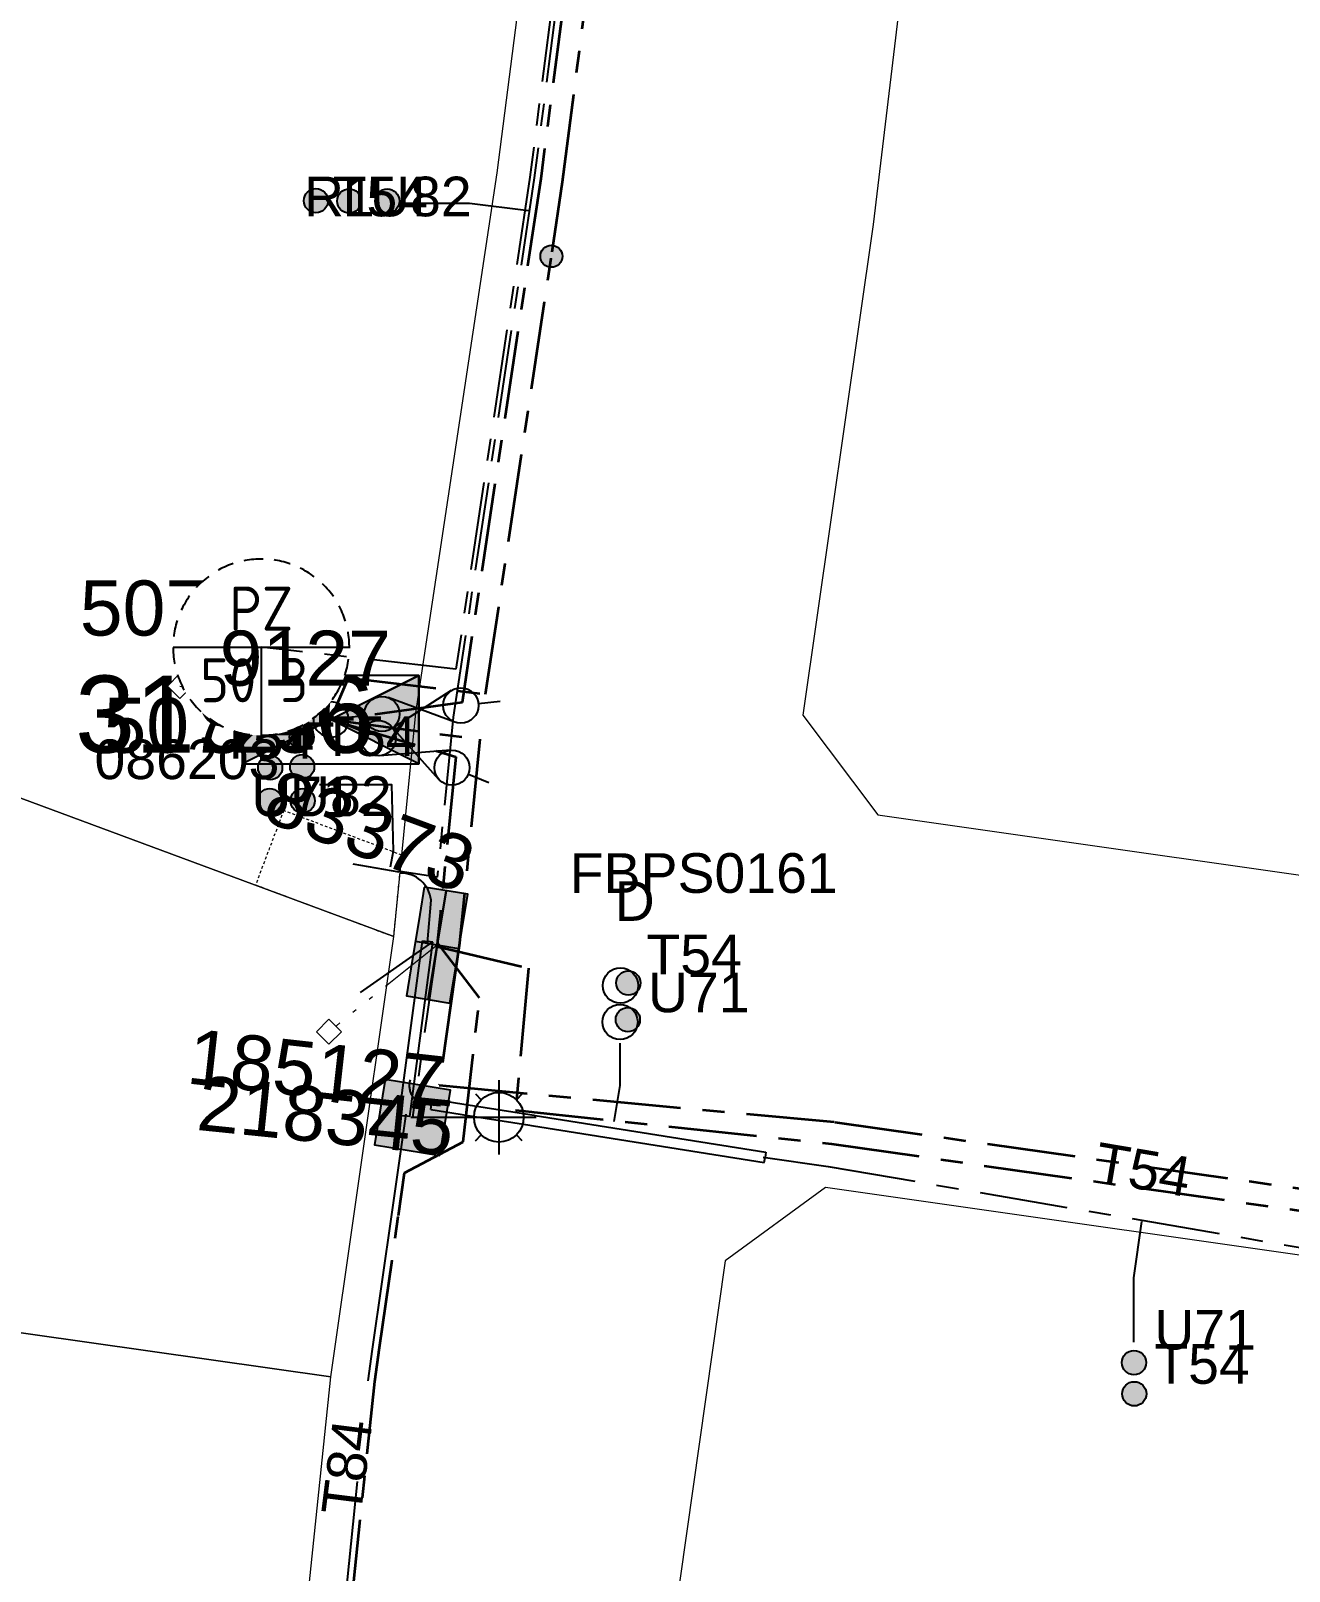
# Model space of a CAD drawing. Header units: metres. Extents: x 244561 to 254068, y 6159332 to 6162744.
# Drawn here: x 251403 to 251460.1, y 6161881.6 to 6161951.5 of the extents above; entities that cross this region are included whole.
import ezdxf
from ezdxf.enums import TextEntityAlignment as Align

# ---------------------------------------------------------------- set-up
doc = ezdxf.new("R2010")
doc.units = ezdxf.units.M
for name, pattern in [('Cable Exist UG', [7, 4, -1, 1, -1]), ('Dash', [5, 3, -2]), ('DASHED', [19.05, 12.7, -6.35]), ('HIDDEN2', [0.1875, 0.125, -0.0625]), ('PHANTOMX2', [6.6, 3, -0.75, 0.2, -0.75, 0.2, -0.75, 0.2, -0.75])]:
    doc.linetypes.add(name, pattern=pattern)
doc.layers.get('0').update_dxf_attribs({"color": 6})
for name, color, linetype, lineweight in [('_User_HV_Exist', 1, 'Continuous', 35), ('_User_LV_Exist', 5, 'Continuous', 35), ('Cadastre Developer_SP_NEW', 92, 'Continuous', 15), ('Cadastre Land Parcels_SP_EXT', 118, 'Continuous', 15), ('Cadastre Other Property_SP_EXT', 138, 'DASHED', 15), ('Mains_HV_EXT', 13, 'Continuous', 25), ('Mains_LV_EXT', 163, 'Continuous', 25), ('Mains_LV_SL_EXT', 135, 'Continuous', 25), ('Mains_SL_EXT', 131, 'Continuous', 25), ('Services_SP_EXT', 42, 'PHANTOMX2', 20)]:
    doc.layers.add(name, color=color, linetype=linetype, lineweight=lineweight)
for name, color, linetype in [('Duct_SP_EXT', 30, 'Continuous'), ('Equip_HV_EXT', 7, 'Continuous'), ('Equip_LV_EXT', 7, 'Continuous'), ('Equip_SL_EXT', 7, 'Continuous'), ('Equip_SP_SL_EXT', 7, 'Continuous'), ('Sub_SP_EXT', 7, 'Continuous'), ('SupportsUG_SP_LV_EXT', 7, 'Continuous'), ('SupportsUG_SP_LV_SL_EXT', 7, 'Continuous'), ('Trench_SP_EXT', 7, 'Continuous')]:
    doc.layers.add(name, color=color, linetype=linetype)
doc.layers.add('UNKNOWN_FEATURES', color=1, linetype='DASHED', plot=False)
doc.styles.add('COLUMN_LABEL', font='arial.ttf', dxfattribs={"height": 2})
doc.styles.add('iecARIAL', font='arial.ttf', dxfattribs={"height": 2})
doc.styles.add('IESYMBOL1', font='isocp.shx')
doc.styles.add('POLE_LABEL', font='arial.ttf', dxfattribs={"height": 2})
doc.styles.add('SL_LABEL', font='arial.ttf', dxfattribs={"height": 2})
doc.styles.add('SLCP_LABEL', font='arial.ttf', dxfattribs={"height": 2})
doc.styles.get("Standard").update_dxf_attribs({"font": 'arial.ttf'})
doc.styles.add('SWITCH_LABEL', font='arial.ttf', dxfattribs={"height": 2})

# ---------------------------------------------------------------- blocks, each defined once
blk = doc.blocks.new('SUB_PADMOUNT_EXT')
at = {"ltscale": 10}
h = blk.add_hatch(color=256, dxfattribs=at)
h.dxf.hatch_style = 1
h.paths.add_polyline_path([(4, -2), (0, 0), (4, 2)])
h.paths.add_polyline_path([(-4, -2), (-4, 2), (0, 0)])
blk.add_line((4, 2), (-4, -2))
blk.add_lwpolyline([(-4, -2), (4, -2), (4, 2), (-4, 2)], close=True)
at = {"ltscale": 10, "flags": 128}
for points in [[(-4, -2), (-4, 2), (0, 0)], [(4, -2), (0, 0), (4, 2)]]:
    blk.add_lwpolyline(points, close=True, dxfattribs=at)
at = {"flags": 8}
blk.add_attdef('ASSET_NUM', text='', height=2.5, dxfattribs=at).set_placement((0, 5), align=Align.MIDDLE_CENTER)
for tag, flags, p in [('STREET_CODE', 9, (1.5, 0)), ('OPERATING_VOLTAGE', 9, (1.5, -0.4)), ('ORIENTATION', 9, (1.5, -0.6)), ('OWNED_BY', 9, (1.5, -0.8)), ('NO_PHASES', 9, (1.5, -0.2)), ('OPERATED_BY', 9, (1.5, -1)), ('CONSTRUCTED_VOLTAGE', 9, (1.5, -1.4)), ('MAINTAINED_BY', 9, (1.5, -1.2)), ('SECONDARY_VOLTAGE', 9, (1.5, -1.6)), ('STATE', 9, (1.5, -1.8)), ('PARENT', 9, (1.5, -2)), ('SUBSTATION_TYPE', 9, (1.5, -2.2)), ('SUBURB', 9, (1.5, -2.8)), ('USAGE', 9, (1.5, -2.4)), ('LEGEND', 9, (1.5, -2.6)), ('STREETNAME', 9, (1.5, -3)), ('LOCATION', 9, (1.5, -3.2)), ('NOTES', 9, (1.5, -3.4)), ('Z', 1, (1.5, -3.6))]:
    blk.add_attdef(tag, text='', height=0.2, dxfattribs=dict(flags=flags)).set_placement(p, align=Align.MIDDLE_LEFT)
blk = doc.blocks.new('COLUMN_EXT')
blk.add_hatch(color=256).paths.add_polyline_path([(1.5, -1.5), (1.5, 1.5), (-1.5, 1.5), (-1.5, -1.5)])
blk.add_lwpolyline([(1.5, 1.5), (-1.5, 1.5), (-1.5, -1.5), (1.5, -1.5)], close=True)
at = {"flags": 9}
for tag, p in [('NOTES', (-1.813, 2)), ('STREETNAME', (-1.813, 1.6)), ('LOCATION', (-1.813, 1.4)), ('SUBURB', (-1.813, 1.8)), ('OWNED_BY', (-1.813, 0.6)), ('LEGEND', (-1.813, 1.2)), ('USAGE', (-1.813, 1)), ('STATE', (-1.813, 0.8)), ('COLUMN_TYPE', (-1.813, 0.4))]:
    blk.add_attdef(tag, text='', height=0.2, rotation=180, dxfattribs=at).set_placement(p, align=Align.MIDDLE_LEFT)
at = {"flags": 1}
blk.add_attdef('Z', (-1.813, 2.351), '', height=0.2, rotation=180, dxfattribs=at)
at = {"flags": 9}
for tag, style, p in [('STRUCTURE_PLANT_NUMBER', 'POLE_LABEL', (-1.813, -0.031)), ('STREET_CODE', 'COLUMN_LABEL', (-1.813, 0.2))]:
    blk.add_attdef(tag, text='', height=0.2, rotation=180, dxfattribs=dict(at, style=style)).set_placement(p, align=Align.MIDDLE_LEFT)
at = {"style": 'COLUMN_LABEL', "width": 0.9, "flags": 8}
blk.add_attdef('ASSET_NUM', text='', height=2, rotation=270, dxfattribs=at).set_placement((2, -4), align=Align.MIDDLE_LEFT)
blk = doc.blocks.new('PILLAR_EXT')
blk.add_hatch(color=256).paths.add_polyline_path([(-2.5, 1), (-2.5, -1), (2.5, -1), (2.5, 1)])
for p, q in [((0, 1), (0, -1)), ((-2.5, 0), (2.5, 0))]:
    blk.add_line(p, q)
at = {"ltscale": 10}
blk.add_line((2.5, 0), (-2.5, 0), dxfattribs=at)
blk.add_lwpolyline([(-2.5, -1), (-1.25, -1), (1.25, -1), (2.5, -1), (2.5, 1), (-2.5, 1)], close=True)
at = {"width": 0.9, "flags": 8}
blk.add_attdef('ASSET_NUM', text='', height=2, rotation=90, dxfattribs=at).set_placement((-2, 4), align=Align.MIDDLE_LEFT)
for tag, p, flags in [('OWNED_BY', (0, -0.2), 9), ('STATE', (0, -0.4), 9), ('SUPPORT_TYPE', (0, -0.6), 9), ('USAGE', (0, -0.8), 9), ('LEGEND', (0, -1), 9), ('LOCATION', (0, -1.2), 9), ('NOTES', (0, -1.4), 9), ('STREETNAME', (0, -1.8), 9), ('SUBURB', (0, -2), 1), ('PARENT', (0, -1.6), 9)]:
    blk.add_attdef(tag, p, '', height=0.2, dxfattribs=dict(flags=flags))
blk = doc.blocks.new('DUCT_EXT')
blk.add_circle((0, 0.8), 0.8)
at = {"flags": 1}
blk.add_attdef('Z', (0, 0), '', height=0.2, dxfattribs=at)
at = {"flags": 9}
for tag, p in [('DUCT_CODE', (0, 0)), ('XSECT_TYPE', (0, -0.2)), ('STATE', (0, -0.6)), ('FB_REFERENCE', (0, -0.4)), ('NOTES', (0, -0.8))]:
    blk.add_attdef(tag, text='', height=0.2, dxfattribs=at).set_placement(p, align=Align.MIDDLE_LEFT)
blk = doc.blocks.new('SL_LANTERN_EXT')
at = {"flags": 9}
for tag, p in [('LRATECODE', (-7.4, 0)), ('LOUTREACHVOCAB', (-7.2, 0)), ('LOUTREACH', (-7, 0)), ('LANTNUMBER', (-6.6, 0)), ('LNEW', (-6.4, 0)), ('LMASTVOCAB', (-6.2, 0)), ('LMAST', (-6, 0)), ('LLAMPVOCAB', (-5.8, 0)), ('LLAMP', (-5.6, 0)), ('LEXIST', (-5.4, 0)), ('LCHARGE3PERCENT', (-5.2, 0)), ('LCHARGE3', (-5, 0)), ('LCHARGE2PERCENT', (-4.8, 0)), ('LCHARGE2', (-4.6, 0)), ('LCHARGE1PERCENT', (-4.4, 0)), ('LCHARGE1', (-4.2, 0)), ('LCATEGORY', (-4, 0)), ('LBRACKETVOCAB', (-3.8, 0)), ('LBRACKET', (-3.6, 0)), ('LKINGHEIGHT', (-3.4, 0)), ('CREPLACE', (-3.2, 0)), ('CREMOVE', (-3, 0)), ('CNUMBER', (-2.8, 0)), ('CNEW', (-2.6, 0)), ('CEXIST', (-2.4, 0)), ('USAGE', (-2.2, 0)), ('STATE', (-2, 0)), ('OWNED_BY', (-1.8, 0)), ('ORIENTATION', (-1.6, 0)), ('OPERATING_VOLTAGE', (-1.4, 0)), ('NO_PHASES', (-1.2, 0)), ('LANTERN_TYPE', (-1, 0)), ('LANTERN_PURPOSE', (-0.8, 0)), ('CONTROL_TYPE', (-0.6, 0)), ('CONSTRUCTED_VOLTAGE', (-0.4, 0))]:
    blk.add_attdef(tag, text='', height=0.001, rotation=270, dxfattribs=at).set_placement(p, align=Align.MIDDLE_LEFT)
at = {"style": 'SL_LABEL', "flags": 9}
blk.add_attdef('STREET_CODE', text='', height=0.001, rotation=270, dxfattribs=at).set_placement((0.001, 0), align=Align.MIDDLE_LEFT)
at = {"flags": 1}
blk.add_attdef('Z', (0, 0), '', height=0.001, rotation=270, dxfattribs=at)
at = {"width": 0.9}
blk.add_attdef('LNUMBER', text='', height=1, dxfattribs=at).set_placement((7, -1), align=Align.MIDDLE_LEFT)
at = {"flags": 9}
for tag, p in [('LREMOVE', (0, -7.6)), ('LREPLACE', (0, -7.8)), ('LTYPE', (0, -8)), ('LTYPEVOCAB', (0, -8.2)), ('LEGEND', (0, -8.4)), ('SUBURB', (0, -8.6)), ('STREETNAME', (0, -8.8)), ('LOCATION', (0, -9)), ('NOTES', (0, -9.2)), ('MAINTAINED_BY', (0, -9.863))]:
    blk.add_attdef(tag, text='', height=0.001, dxfattribs=at).set_placement(p, align=Align.MIDDLE_LEFT)
blk.add_attdef('OPERATED_BY', (0, -9.607), '', height=0.001, dxfattribs=at)
blk.add_wipeout([(5.688, 0), (5.061, -1.061), (4, -1.688), (2.939, -1.061), (2.313, 0), (2.939, 1.061), (4, 1.687), (5.061, 1.061)])
for p, q in [((4, 1.687), (4, 0)), ((2.939, 1.061), (3.205, 0.795)), ((5.061, 1.061), (4.795, 0.795)), ((0, 0), (4, 0)), ((4, 0), (5.688, 0)), ((4, 0), (4, -1.688)), ((2.939, -1.061), (3.205, -0.795)), ((5.061, -1.061), (4.795, -0.795))]:
    blk.add_line(p, q)
blk.add_circle((4, 0), 1.125)
blk = doc.blocks.new('CCP_EXT')
at = {"flags": 9}
for tag, p in [('USAGE', (0, -1.2)), ('LEGEND', (0, -1.4)), ('STATE', (0, -1.8)), ('LIFE_SUPPORT', (0, -1.6)), ('NOTES', (0, -2))]:
    blk.add_attdef(tag, text='', height=0.2, dxfattribs=at).set_placement(p, align=Align.MIDDLE_LEFT)
blk.add_wipeout([(0, 0.566), (0.566, 0), (0, -0.566), (-0.566, 0)])
blk.add_lwpolyline([(-0.566, 0), (0, 0.566), (0.566, 0), (0, -0.566), (-0.566, 0)])
at = {"flags": 1}
blk.add_attdef('Z', (0, 0), '', height=0.2, dxfattribs=at)
at = {"flags": 9}
for tag, p in [('CCP_TYPE', (0, 0)), ('OPERATING_VOLTAGE', (0, -0.6)), ('ORIENTATION', (0, -0.8)), ('CONSTRUCTED_VOLTAGE', (0, -0.2)), ('NO_PHASES', (0, -0.4)), ('OWNED_BY', (0, -1))]:
    blk.add_attdef(tag, text='', height=0.2, dxfattribs=at).set_placement(p, align=Align.MIDDLE_LEFT)
blk = doc.blocks.new('LV_UG_DFUSE_CLOSED_EXT')
for points in [[(5.04, 0.726), (2.156, -0.717)], [(5.049, -0.707), (2.156, 0.717)], [(1, 0), (0, 0)], [(6.2, 0.013), (7.2, 0.013)]]:
    blk.add_lwpolyline(points)
for centre in [(1.8, 0), (5.4, 0.011)]:
    blk.add_circle(centre, 0.8)
at = {"flags": 9}
for tag, p in [('ACTUAL_STATUS', (0, 0)), ('OPERATING_VOLTAGE', (0, -0.6)), ('ORIENTATION', (0, -0.8)), ('CONSTRUCTED_VOLTAGE', (0, -0.2)), ('NO_PHASES', (0, -0.4)), ('STATE', (0, -1)), ('SWITCH_TYPE', (0, -1.2)), ('USAGE', (0, -1.4)), ('NOTES', (0, -1.6))]:
    blk.add_attdef(tag, text='', height=0.2, dxfattribs=at).set_placement(p, align=Align.MIDDLE_LEFT)
at = {"flags": 1}
blk.add_attdef('Z', (0, 0), '', height=0.2, dxfattribs=at)
blk = doc.blocks.new('SWG_HOLEC_SU_EXT')
blk.add_line((1.8, -2), (5.8, -2))
for points in [[(1.8, -0.8, 1), (1.8, 0.8, 1)], [(5.8, -0.8, 1), (5.8, 0.8, 1)]]:
    blk.add_lwpolyline(points, format="xyb", close=True)
for points in [[(1, 0), (0, 0)], [(6.6, 0), (7.6, 0)]]:
    blk.add_lwpolyline(points)
at = {"style": 'SWITCH_LABEL', "flags": 8}
blk.add_attdef('ASSET_NUM', text='', height=2.5, rotation=179.95437, dxfattribs=at).set_placement((-2.4, 0), align=Align.MIDDLE_LEFT)
at = {"flags": 1}
blk.add_attdef('Z', (0, 0), '', height=0.2, dxfattribs=at)
at = {"flags": 9}
for tag, p in [('ACTUAL_STATUS', (0, -0.4)), ('CONSTRUCTED_VOLTAGE', (0, -0.6)), ('NO_PHASES', (0, -0.8)), ('OPERATING_VOLTAGE', (0, -1)), ('ORIENTATION', (0, -1.2)), ('OWNED_BY', (0, -1.4)), ('STATE', (0, -1.8)), ('SWITCH_TYPE', (0, -2)), ('PARENT', (0, -1.6)), ('STREETNAME', (0, -2.6)), ('SUBURB', (0, -2.8)), ('USAGE', (0, -2.2)), ('LOCATION', (0, -2.4)), ('NOTES', (0, -3))]:
    blk.add_attdef(tag, text='', height=0.2, dxfattribs=at).set_placement(p, align=Align.MIDDLE_LEFT)
at = {"style": 'SWITCH_LABEL', "flags": 9}
blk.add_attdef('STREET_CODE', text='', height=0.2, dxfattribs=at).set_placement((0, -0.2), align=Align.MIDDLE_LEFT)
blk = doc.blocks.new('SWG_HOLEC_SU_NO_EXT')
blk.add_line((1.8, -2), (5.8, -2))
for points in [[(1.8, -0.8, 1), (1.8, 0.8, 1)], [(5.8, -0.8, 1), (5.8, 0.8, 1)]]:
    blk.add_lwpolyline(points, format="xyb", close=True)
for points in [[(1, 0), (0, 0)], [(6.6, 0), (7.6, 0)]]:
    blk.add_lwpolyline(points)
at = {"insert": (5.311, -3.639), "char_height": 1.4, "width": 3.88632, "attachment_point": 1, "rotation": 180}
blk.add_mtext('{\\fArial|b0|i0|c0|p34;N/O}', dxfattribs=at)
at = {"style": 'SWITCH_LABEL', "flags": 8}
blk.add_attdef('ASSET_NUM', text='', height=2.5, rotation=179.95437, dxfattribs=at).set_placement((-2.4, 0), align=Align.MIDDLE_LEFT)
at = {"flags": 1}
blk.add_attdef('Z', (0, 0), '', height=0.2, dxfattribs=at)
at = {"flags": 9}
for tag, p in [('ACTUAL_STATUS', (0, -0.4)), ('CONSTRUCTED_VOLTAGE', (0, -0.6)), ('NO_PHASES', (0, -0.8)), ('OPERATING_VOLTAGE', (0, -1)), ('ORIENTATION', (0, -1.2)), ('OWNED_BY', (0, -1.4)), ('STATE', (0, -1.8)), ('SWITCH_TYPE', (0, -2)), ('PARENT', (0, -1.6)), ('STREETNAME', (0, -2.6)), ('SUBURB', (0, -2.8)), ('USAGE', (0, -2.2)), ('LOCATION', (0, -2.4)), ('NOTES', (0, -3))]:
    blk.add_attdef(tag, text='', height=0.2, dxfattribs=at).set_placement(p, align=Align.MIDDLE_LEFT)
at = {"style": 'SWITCH_LABEL', "flags": 9}
blk.add_attdef('STREET_CODE', text='', height=0.2, dxfattribs=at).set_placement((0, -0.2), align=Align.MIDDLE_LEFT)
blk = doc.blocks.new('CABLE_LARGE_EXT')
h = blk.add_hatch(color=256)
edge = h.paths.add_edge_path()
edge.add_arc((0, 0.55), 0.55, 0, 360)
blk.add_circle((0, 0.55), 0.55)
at = {"flags": 1}
blk.add_attdef('Z', (0, 0), '', height=0.2, dxfattribs=at)
at = {"flags": 9}
for tag, p in [('COND_CODE', (0, 0)), ('XSECT_SIZE', (0, -0.6)), ('STATE', (0, -0.4)), ('FB_REFERENCE', (0, -0.2)), ('NOTES', (0, -0.8))]:
    blk.add_attdef(tag, text='', height=0.2, dxfattribs=at).set_placement(p, align=Align.MIDDLE_LEFT)
blk = doc.blocks.new('SLCP_ZELL_EXT')
at = {"flags": 8}
blk.add_attdef('ASSET_NUM', text='', height=2, dxfattribs=at).set_placement((0, 6), align=Align.MIDDLE_CENTER)
for tag, flags, p in [('CONSTRUCTED_VOLTAGE', 9, (0.25, -0.5)), ('CONTROL_TYPE', 9, (0.25, -0.7)), ('OPERATING_VOLTAGE', 9, (0.25, -1.1)), ('ORIENTATION', 9, (0.25, -1.3)), ('OWNED_BY', 9, (0.25, -1.5)), ('NO_PHASES', 9, (0.25, -0.9)), ('OPERATED_BY', 9, (0.25, -1.7)), ('USAGE', 9, (0.25, -2.1)), ('MAINTAINED_BY', 9, (0.25, -1.9)), ('STATE', 9, (0.25, -2.7)), ('LOCATION', 9, (0.25, -2.3)), ('NOTES', 9, (0.25, -2.5)), ('AMP_RATING', 9, (0.25, -3.3)), ('Z', 1, (0.25, -3.5)), ('STREETNAME', 9, (0.25, -2.9)), ('SUBURB', 9, (0.25, -3.1))]:
    blk.add_attdef(tag, text='', height=0.2, dxfattribs=dict(flags=flags)).set_placement(p, align=Align.MIDDLE_LEFT)
blk.add_wipeout([(-0.049, 4), (-0.147, 3.997), (-0.245, 3.992), (-0.343, 3.985), (-0.441, 3.976), (-0.538, 3.964), (-0.635, 3.949), (-0.732, 3.932), (-0.828, 3.913), (-0.924, 3.892), (-1.019, 3.868), (-1.114, 3.842), (-1.208, 3.813), (-1.301, 3.782), (-1.394, 3.749), (-1.485, 3.714), (-1.576, 3.676), (-1.666, 3.637), (-1.754, 3.595), (-1.842, 3.551), (-1.929, 3.504), (-2.014, 3.456), (-2.098, 3.405), (-2.181, 3.353), (-2.263, 3.298), (-2.343, 3.242), (-2.422, 3.183), (-2.499, 3.123), (-2.575, 3.061), (-2.65, 2.997), (-2.722, 2.931), (-2.794, 2.863), (-2.863, 2.794), (-2.931, 2.722), (-2.997, 2.65), (-3.061, 2.575), (-3.123, 2.499), (-3.183, 2.422), (-3.242, 2.343), (-3.298, 2.263), (-3.353, 2.181), (-3.405, 2.098), (-3.456, 2.014), (-3.504, 1.929), (-3.551, 1.842), (-3.595, 1.754), (-3.637, 1.666), (-3.676, 1.576), (-3.714, 1.485), (-3.749, 1.394), (-3.782, 1.301), (-3.813, 1.208), (-3.842, 1.114), (-3.868, 1.019), (-3.892, 0.924), (-3.913, 0.828), (-3.932, 0.732), (-3.949, 0.635), (-3.964, 0.538), (-3.976, 0.441), (-3.985, 0.343), (-3.992, 0.245), (-3.997, 0.147), (-4, 0.049), (-4, -0.049), (-3.997, -0.147), (-3.992, -0.245), (-3.985, -0.343), (-3.976, -0.441), (-3.964, -0.538), (-3.949, -0.635), (-3.932, -0.732), (-3.913, -0.828), (-3.892, -0.924), (-3.868, -1.019), (-3.842, -1.114), (-3.813, -1.208), (-3.782, -1.301), (-3.749, -1.394), (-3.714, -1.485), (-3.676, -1.576), (-3.637, -1.666), (-3.595, -1.754), (-3.551, -1.842), (-3.504, -1.929), (-3.456, -2.014), (-3.405, -2.098), (-3.353, -2.181), (-3.298, -2.263), (-3.242, -2.343), (-3.183, -2.422), (-3.123, -2.499), (-3.061, -2.575), (-2.997, -2.65), (-2.931, -2.722), (-2.863, -2.794), (-2.794, -2.863), (-2.722, -2.931), (-2.65, -2.997), (-2.575, -3.061), (-2.499, -3.123), (-2.422, -3.183), (-2.343, -3.242), (-2.263, -3.298), (-2.181, -3.353), (-2.098, -3.405), (-2.014, -3.456), (-1.929, -3.504), (-1.842, -3.551), (-1.754, -3.595), (-1.666, -3.637), (-1.576, -3.676), (-1.485, -3.714), (-1.394, -3.749), (-1.301, -3.782), (-1.208, -3.813), (-1.114, -3.842), (-1.019, -3.868), (-0.924, -3.892), (-0.828, -3.913), (-0.732, -3.932), (-0.635, -3.949), (-0.538, -3.964), (-0.441, -3.976), (-0.343, -3.985), (-0.245, -3.992), (-0.147, -3.997), (-0.049, -4), (0.049, -4), (0.147, -3.997), (0.245, -3.992), (0.343, -3.985), (0.441, -3.976), (0.538, -3.964), (0.635, -3.949), (0.732, -3.932), (0.828, -3.913), (0.924, -3.892), (1.019, -3.868), (1.114, -3.842), (1.208, -3.813), (1.301, -3.782), (1.394, -3.749), (1.485, -3.714), (1.576, -3.676), (1.666, -3.637), (1.754, -3.595), (1.842, -3.551), (1.929, -3.504), (2.014, -3.456), (2.098, -3.405), (2.181, -3.353), (2.263, -3.298), (2.343, -3.242), (2.422, -3.183), (2.499, -3.123), (2.575, -3.061), (2.65, -2.997), (2.722, -2.931), (2.794, -2.863), (2.863, -2.794), (2.931, -2.722), (2.997, -2.65), (3.061, -2.575), (3.123, -2.499), (3.183, -2.422), (3.242, -2.343), (3.298, -2.263), (3.353, -2.181), (3.405, -2.098), (3.456, -2.014), (3.504, -1.929), (3.551, -1.842), (3.595, -1.754), (3.637, -1.666), (3.676, -1.576), (3.714, -1.485), (3.749, -1.394), (3.782, -1.301), (3.813, -1.208), (3.842, -1.114), (3.868, -1.019), (3.892, -0.924), (3.913, -0.828), (3.932, -0.732), (3.949, -0.635), (3.964, -0.538), (3.976, -0.441), (3.985, -0.343), (3.992, -0.245), (3.997, -0.147), (4, -0.049), (4, 0.049), (3.997, 0.147), (3.992, 0.245), (3.985, 0.343), (3.976, 0.441), (3.964, 0.538), (3.949, 0.635), (3.932, 0.732), (3.913, 0.828), (3.892, 0.924), (3.868, 1.019), (3.842, 1.114), (3.813, 1.208), (3.782, 1.301), (3.749, 1.394), (3.714, 1.485), (3.676, 1.576), (3.637, 1.666), (3.595, 1.754), (3.551, 1.842), (3.504, 1.929), (3.456, 2.014), (3.405, 2.098), (3.353, 2.181), (3.298, 2.263), (3.242, 2.343), (3.183, 2.422), (3.123, 2.499), (3.061, 2.575), (2.997, 2.65), (2.931, 2.722), (2.863, 2.794), (2.794, 2.863), (2.722, 2.931), (2.65, 2.997), (2.575, 3.061), (2.499, 3.123), (2.422, 3.183), (2.343, 3.242), (2.263, 3.298), (2.181, 3.353), (2.098, 3.405), (2.014, 3.456), (1.929, 3.504), (1.842, 3.551), (1.754, 3.595), (1.666, 3.637), (1.576, 3.676), (1.485, 3.714), (1.394, 3.749), (1.301, 3.782), (1.208, 3.813), (1.114, 3.842), (1.019, 3.868), (0.924, 3.892), (0.828, 3.913), (0.732, 3.932), (0.635, 3.949), (0.538, 3.964), (0.441, 3.976), (0.343, 3.985), (0.245, 3.992), (0.147, 3.997), (0.049, 4)])
for p, q in [((-4, 0), (4, 0)), ((0, 0), (0, -4))]:
    blk.add_line(p, q)
at = {"linetype": 'Dash', "ltscale": 0.25, "flags": 128}
blk.add_lwpolyline([(-0.049, 4), (-0.147, 3.997), (-0.245, 3.992), (-0.343, 3.985), (-0.441, 3.976), (-0.538, 3.964), (-0.635, 3.949), (-0.732, 3.932), (-0.828, 3.913), (-0.924, 3.892), (-1.019, 3.868), (-1.114, 3.842), (-1.208, 3.813), (-1.301, 3.782), (-1.394, 3.749), (-1.485, 3.714), (-1.576, 3.676), (-1.666, 3.637), (-1.754, 3.595), (-1.842, 3.551), (-1.929, 3.504), (-2.014, 3.456), (-2.098, 3.405), (-2.181, 3.353), (-2.263, 3.298), (-2.343, 3.242), (-2.422, 3.183), (-2.499, 3.123), (-2.575, 3.061), (-2.65, 2.997), (-2.722, 2.931), (-2.794, 2.863), (-2.863, 2.794), (-2.931, 2.722), (-2.997, 2.65), (-3.061, 2.575), (-3.123, 2.499), (-3.183, 2.422), (-3.242, 2.343), (-3.298, 2.263), (-3.353, 2.181), (-3.405, 2.098), (-3.456, 2.014), (-3.504, 1.929), (-3.551, 1.842), (-3.595, 1.754), (-3.637, 1.666), (-3.676, 1.576), (-3.714, 1.485), (-3.749, 1.394), (-3.782, 1.301), (-3.813, 1.208), (-3.842, 1.114), (-3.868, 1.019), (-3.892, 0.924), (-3.913, 0.828), (-3.932, 0.732), (-3.949, 0.635), (-3.964, 0.538), (-3.976, 0.441), (-3.985, 0.343), (-3.992, 0.245), (-3.997, 0.147), (-4, 0.049), (-4, -0.049), (-3.997, -0.147), (-3.992, -0.245), (-3.985, -0.343), (-3.976, -0.441), (-3.964, -0.538), (-3.949, -0.635), (-3.932, -0.732), (-3.913, -0.828), (-3.892, -0.924), (-3.868, -1.019), (-3.842, -1.114), (-3.813, -1.208), (-3.782, -1.301), (-3.749, -1.394), (-3.714, -1.485), (-3.676, -1.576), (-3.637, -1.666), (-3.595, -1.754), (-3.551, -1.842), (-3.504, -1.929), (-3.456, -2.014), (-3.405, -2.098), (-3.353, -2.181), (-3.298, -2.263), (-3.242, -2.343), (-3.183, -2.422), (-3.123, -2.499), (-3.061, -2.575), (-2.997, -2.65), (-2.931, -2.722), (-2.863, -2.794), (-2.794, -2.863), (-2.722, -2.931), (-2.65, -2.997), (-2.575, -3.061), (-2.499, -3.123), (-2.422, -3.183), (-2.343, -3.242), (-2.263, -3.298), (-2.181, -3.353), (-2.098, -3.405), (-2.014, -3.456), (-1.929, -3.504), (-1.842, -3.551), (-1.754, -3.595), (-1.666, -3.637), (-1.576, -3.676), (-1.485, -3.714), (-1.394, -3.749), (-1.301, -3.782), (-1.208, -3.813), (-1.114, -3.842), (-1.019, -3.868), (-0.924, -3.892), (-0.828, -3.913), (-0.732, -3.932), (-0.635, -3.949), (-0.538, -3.964), (-0.441, -3.976), (-0.343, -3.985), (-0.245, -3.992), (-0.147, -3.997), (-0.049, -4), (0.049, -4), (0.147, -3.997), (0.245, -3.992), (0.343, -3.985), (0.441, -3.976), (0.538, -3.964), (0.635, -3.949), (0.732, -3.932), (0.828, -3.913), (0.924, -3.892), (1.019, -3.868), (1.114, -3.842), (1.208, -3.813), (1.301, -3.782), (1.394, -3.749), (1.485, -3.714), (1.576, -3.676), (1.666, -3.637), (1.754, -3.595), (1.842, -3.551), (1.929, -3.504), (2.014, -3.456), (2.098, -3.405), (2.181, -3.353), (2.263, -3.298), (2.343, -3.242), (2.422, -3.183), (2.499, -3.123), (2.575, -3.061), (2.65, -2.997), (2.722, -2.931), (2.794, -2.863), (2.863, -2.794), (2.931, -2.722), (2.997, -2.65), (3.061, -2.575), (3.123, -2.499), (3.183, -2.422), (3.242, -2.343), (3.298, -2.263), (3.353, -2.181), (3.405, -2.098), (3.456, -2.014), (3.504, -1.929), (3.551, -1.842), (3.595, -1.754), (3.637, -1.666), (3.676, -1.576), (3.714, -1.485), (3.749, -1.394), (3.782, -1.301), (3.813, -1.208), (3.842, -1.114), (3.868, -1.019), (3.892, -0.924), (3.913, -0.828), (3.932, -0.732), (3.949, -0.635), (3.964, -0.538), (3.976, -0.441), (3.985, -0.343), (3.992, -0.245), (3.997, -0.147), (4, -0.049), (4, 0.049), (3.997, 0.147), (3.992, 0.245), (3.985, 0.343), (3.976, 0.441), (3.964, 0.538), (3.949, 0.635), (3.932, 0.732), (3.913, 0.828), (3.892, 0.924), (3.868, 1.019), (3.842, 1.114), (3.813, 1.208), (3.782, 1.301), (3.749, 1.394), (3.714, 1.485), (3.676, 1.576), (3.637, 1.666), (3.595, 1.754), (3.551, 1.842), (3.504, 1.929), (3.456, 2.014), (3.405, 2.098), (3.353, 2.181), (3.298, 2.263), (3.242, 2.343), (3.183, 2.422), (3.123, 2.499), (3.061, 2.575), (2.997, 2.65), (2.931, 2.722), (2.863, 2.794), (2.794, 2.863), (2.722, 2.931), (2.65, 2.997), (2.575, 3.061), (2.499, 3.123), (2.422, 3.183), (2.343, 3.242), (2.263, 3.298), (2.181, 3.353), (2.098, 3.405), (2.014, 3.456), (1.929, 3.504), (1.842, 3.551), (1.754, 3.595), (1.666, 3.637), (1.576, 3.676), (1.485, 3.714), (1.394, 3.749), (1.301, 3.782), (1.208, 3.813), (1.114, 3.842), (1.019, 3.868), (0.924, 3.892), (0.828, 3.913), (0.732, 3.932), (0.635, 3.949), (0.538, 3.964), (0.441, 3.976), (0.343, 3.985), (0.245, 3.992), (0.147, 3.997), (0.049, 4)], close=True, dxfattribs=at)
at = {"style": 'IESYMBOL1'}
for s, p in [('PZ', (0, 1.75)), ('50', (-1.5, -1.5)), ('3', (1.5, -1.5))]:
    blk.add_text(s, height=2, dxfattribs=at).set_placement(p, align=Align.MIDDLE_CENTER)
blk = doc.blocks.new('CONNECTOR_NODE_EXT')
h = blk.add_hatch(color=256)
edge = h.paths.add_edge_path()
edge.add_arc((0, 0), 0.5, 0, 360)
blk.add_circle((0, 0), 0.5)
at = {"flags": 1}
blk.add_attdef('Z', (0, 0), '', height=0.2, dxfattribs=at)
at = {"flags": 9}
for tag, p in [('CONNECTOR_TYPE', (0, 0)), ('OPERATING_VOLTAGE', (0, -0.6)), ('ORIENTATION', (0, -0.8)), ('CONSTRUCTED_VOLTAGE', (0, -0.2)), ('NO_PHASES', (0, -0.4)), ('SUBTYPE', (0, -1)), ('USAGE', (0, -1.2)), ('NOTES', (0, -1.4))]:
    blk.add_attdef(tag, text='', height=0.2, dxfattribs=at).set_placement(p, align=Align.MIDDLE_LEFT)

msp = doc.modelspace()

# ---------------------------------------------------------------- linework, layer by layer
at = {"layer": '_User_HV_Exist', "linetype": 'Cable Exist UG'}
msp.add_lwpolyline([(251426.6368, 6161941.4386), (251427.1127, 6161944.6063), (251429.085, 6161959.9023), (251430.4143, 6161975.2349), (251430.4597, 6161977.0672), (251430.4597, 6161977.0672), (251431.002, 6162002.5092), (251430.8774, 6162005.9042), (251430.8774, 6162005.9042), (251430.3672, 6162019.2426), (251428.9885, 6162035.7515)], dxfattribs=at)
at = {"layer": 'Cadastre Developer_SP_NEW', "linetype": 'Continuous'}
for points in [[(251487.2983, 6161959.5315), (251443.2624, 6161959.877), (251441.2028, 6161942.6763), (251438.0218, 6161920.4012), (251441.4148, 6161915.8772), (251468.639, 6161911.989), (251474.4409, 6161911.0238), (251480.191, 6161909.7875), (251487.2983, 6161959.5315)], [(251472.2443, 6161894.0594), (251466.2613, 6161895.0844), (251439.038, 6161898.9735), (251434.4873, 6161895.6466), (251430.9888, 6161870.9019), (251429.9664, 6161863.1014), (251428.3201, 6161845.3646), (251427.6039, 6161827.5652), (251461.4916, 6161818.7746), (251472.2443, 6161894.0594)]]:
    msp.add_lwpolyline(points, close=True, dxfattribs=at)
at = {"layer": 'Cadastre Land Parcels_SP_EXT', "linetype": 'Continuous'}
for points in [[(251337.3168, 6161982.3348), (251331.7163, 6161942.896), (251419.4528, 6161910.3597), (251420.4603, 6161920.5183), (251424.1413, 6161945.021), (251426.1017, 6161960.2238), (251427.4255, 6161975.4939), (251402.3679, 6161973.7381), (251337.3168, 6161982.3348)], [(251487.2983, 6161959.5315), (251443.2624, 6161959.877), (251441.2028, 6161942.6763), (251438.0218, 6161920.4012), (251441.4148, 6161915.8772), (251468.639, 6161911.989), (251474.4409, 6161911.0238), (251480.191, 6161909.7875), (251487.2983, 6161959.5315)], [(251417.6851, 6161897.9853), (251419.4528, 6161910.3597), (251331.7163, 6161942.896), (251326.0882, 6161903.2335), (251416.5989, 6161890.3821), (251417.6851, 6161897.9853)], [(251414.8163, 6161873.2218), (251416.5989, 6161890.3821), (251326.0882, 6161903.2335), (251321.4459, 6161870.5616), (251412.2759, 6161857.6621), (251414.8163, 6161873.2218)], [(251472.2443, 6161894.0594), (251466.2613, 6161895.0844), (251439.038, 6161898.9735), (251434.4873, 6161895.6466), (251430.9888, 6161870.9019), (251429.9664, 6161863.1014), (251428.3201, 6161845.3646), (251427.6039, 6161827.5652), (251461.4916, 6161818.7746), (251472.2443, 6161894.0594)]]:
    msp.add_lwpolyline(points, close=True, dxfattribs=at)
at = {"layer": 'Cadastre Other Property_SP_EXT', "linetype": 'HIDDEN2'}
msp.add_lwpolyline([(251419.4529, 6161910.3597), (251419.8195, 6161914.0563), (251414.4611, 6161916.0775), (251413.1812, 6161912.705), (251419.4529, 6161910.3597)], close=True, dxfattribs=at)
at = {"layer": 'Duct_SP_EXT'}
for p, q in [((251420.7584, 6161910.1671), (251420.9962, 6161910.1352)), ((251421.2341, 6161910.1034), (251420.9962, 6161910.1352)), ((251436.2672, 6161900.1034), (251436.3049, 6161900.3404)), ((251436.3427, 6161900.5774), (251436.3049, 6161900.3404))]:
    msp.add_line(p, q, dxfattribs=at)
for points in [[(251419.7868, 6161943.6426), (251422.886, 6161943.6426), (251425.5716, 6161943.3029)], [(251416.082, 6161917.2625), (251419.3444, 6161917.2625), (251419.4247, 6161914.2312), (251419.2972, 6161913.5093)], [(251429.7164, 6161905.5176), (251429.7164, 6161903.5991), (251429.4398, 6161901.9721)], [(251453.0402, 6161891.9477), (251453.0402, 6161894.8699), (251453.4025, 6161897.4264)]]:
    msp.add_lwpolyline(points, dxfattribs=at)
at = {"layer": 'Mains_HV_EXT', "linetype": 'Cable Exist UG'}
msp.add_lwpolyline([(251426.6368, 6161941.4386), (251427.1127, 6161944.6063), (251429.085, 6161959.9023), (251430.4143, 6161975.2349), (251430.4597, 6161977.0672), (251430.4597, 6161977.0672), (251431.002, 6162002.5092), (251430.8774, 6162005.9042), (251430.8774, 6162005.9042), (251430.3672, 6162019.2426), (251428.9885, 6162035.7515)], dxfattribs=at)
at = {"layer": 'Trench_SP_EXT', "linetype": 'Cable Exist UG'}
for points in [[(251428.5139, 6161968.3652), (251427.7923, 6161960.0416), (251425.8251, 6161944.7861), (251422.1478, 6161920.308), (251421.4294, 6161913.0589), (251419.7449, 6161913.3054)], [(251419.7066, 6161913.2854), (251417.6152, 6161913.6436)], [(251421.2125, 6161910.1153), (251417.4327, 6161907.4743)], [(251436.2125, 6161900.3536), (251439.1601, 6161899.9327), (251472.3068, 6161894.2357)]]:
    msp.add_lwpolyline(points, dxfattribs=at)
msp.add_lwpolyline([(251420.987, 6161910.0702), (251421.1451, 6161912.0159), (251421.1451, 6161912.0159, 0.3912491), (251419.7387, 6161913.2425)], format="xyb", dxfattribs=at)

# ---------------------------------------------------------------- block references
at = {"layer": 'Duct_SP_EXT'}
for name, p in [('CABLE_LARGE_EXT', (251415.9211, 6161943.2003)), ('CABLE_LARGE_EXT', (251417.4325, 6161943.1856)), ('CABLE_LARGE_EXT', (251419.1593, 6161943.183)), ('CABLE_LARGE_EXT', (251415.2754, 6161918.8526)), ('CABLE_LARGE_EXT', (251413.8465, 6161917.4698)), ('CABLE_LARGE_EXT', (251415.2985, 6161917.5159)), ('CABLE_LARGE_EXT', (251413.8235, 6161915.9718)), ('CABLE_LARGE_EXT', (251415.3215, 6161915.9718)), ('DUCT_EXT', (251429.7399, 6161907.3368)), ('CABLE_LARGE_EXT', (251430.0958, 6161907.7065)), ('DUCT_EXT', (251429.7217, 6161905.6832)), ('CABLE_LARGE_EXT', (251430.0755, 6161906.0428)), ('CABLE_LARGE_EXT', (251453.0402, 6161890.479)), ('CABLE_LARGE_EXT', (251453.053, 6161889.0609))]:
    msp.add_blockref(name, p, dxfattribs=at)
at = {"layer": 'Equip_HV_EXT'}
msp.add_blockref('CONNECTOR_NODE_EXT', (251426.6053, 6161941.2293), dxfattribs=at)
at = {"layer": 'Equip_LV_EXT'}
for p, rotation in [((251417.1268, 6161920.2709), 5.987181873402789), ((251417.0857, 6161920.0379), 337.9810128731126)]:
    msp.add_blockref('LV_UG_DFUSE_CLOSED_EXT', p, dxfattribs=dict(at, rotation=rotation))
at = {"layer": 'Sub_SP_EXT'}
ref = msp.add_blockref('SUB_PADMOUNT_EXT', (251416.5879, 6161920.2024), dxfattribs=at)
ref.add_attrib('ASSET_NUM', '31946', dxfattribs={"layer": '0', "height": 3.5}).set_placement((251418.5879, 6161920.4524), align=Align.MIDDLE_RIGHT)
at = {"layer": 'SupportsUG_SP_LV_EXT'}
ref = msp.add_blockref('PILLAR_EXT', (251421.4227, 6161909.9713), dxfattribs=dict(at, rotation=260.6961263013765))
ref.add_attrib('ASSET_NUM', '83373', dxfattribs={"layer": '0', "height": 2.5, "rotation": 339.653123, "style": 'iecARIAL'}).set_placement((251422.9227, 6161913.4713), align=Align.MIDDLE_RIGHT)
at = {"layer": 'SupportsUG_SP_LV_SL_EXT'}
ref = msp.add_blockref('COLUMN_EXT', (251420.3027, 6161902.1472), dxfattribs=dict(at, rotation=260.6961263013765))
ref.add_attrib('ASSET_NUM', '218345', dxfattribs={"layer": '0', "height": 2.5, "rotation": 354.176786, "style": 'COLUMN_LABEL'}).set_placement((251422.3027, 6161902.8972), align=Align.TOP_RIGHT)

# ---------------------------------------------------------------- texts
at = {"layer": 'Cadastre Other Property_SP_EXT'}
msp.add_text('086203', height=1.8, dxfattribs=at).set_placement((251405.8752, 6161917.5049))
at = {"layer": 'Duct_SP_EXT'}
for s, p in [('R1', (251415.3791, 6161943.0426)), ('T54', (251416.6797, 6161943.0426)), ('U82', (251418.3771, 6161943.0426)), ('R1', (251413.6161, 6161919.8897)), ('T54', (251411.519, 6161918.4377)), ('T54', (251416.1511, 6161918.5529)), ('U71', (251412.9938, 6161915.8105)), ('U82', (251414.7454, 6161915.8336)), ('FBPS0161', (251427.4398, 6161912.3433)), ('D', (251429.4777, 6161911.0726)), ('T54', (251430.9164, 6161908.6509)), ('U71', (251430.9883, 6161906.9245)), ('U71', (251453.9614, 6161891.619)), ('T54', (251453.9614, 6161890.0651))]:
    msp.add_text(s, height=1.8, dxfattribs=at).set_placement(p)
at = {"layer": 'Mains_LV_EXT'}
for s, rotation, p in [('T54', 350.374077, (251451.1652, 6161899.2613)), ('T84', 82.826924, (251417.9483, 6161884.0155))]:
    msp.add_text(s, height=1.8, rotation=rotation, dxfattribs=at).set_placement(p)

# ---------------------------------------------------------------- next in the draw order: block references
at = {"layer": 'Equip_SP_SL_EXT'}
ref = msp.add_blockref('SL_LANTERN_EXT', (251420.2216, 6161902.1592), dxfattribs=at)
ref.add_attrib('ASSET_NUM', '185127', dxfattribs={"layer": '0', "height": 2.5, "rotation": 353.662682, "style": 'iecARIAL'}).set_placement((251421.7216, 6161903.6592), align=Align.MIDDLE_RIGHT)
at = {"layer": 'Services_SP_EXT'}
msp.add_blockref('CCP_EXT', (251409.7538, 6161921.7235), dxfattribs=at)

# ---------------------------------------------------------------- next in the draw order: linework, layer by layer
at = {"layer": '_User_LV_Exist', "linetype": 'Cable Exist UG'}
msp.add_lwpolyline([(251421.3572, 6161909.9187), (251425.5737, 6161908.9213), (251424.98, 6161902.4862), (251439.3209, 6161900.9535), (251439.3209, 6161900.9535), (251466.5717, 6161897.0604), (251470.4432, 6161896.3971), (251472.7121, 6161895.8901)], dxfattribs=at)
at = {"layer": 'Cadastre Developer_SP_NEW', "linetype": 'Continuous'}
msp.add_lwpolyline([(251414.8163, 6161873.2218), (251416.5989, 6161890.3821), (251326.0882, 6161903.2335), (251321.4459, 6161870.5616), (251412.2759, 6161857.6621), (251414.8163, 6161873.2218)], close=True, dxfattribs=at)
at = {"layer": 'Duct_SP_EXT'}
for p, q in [((251419.6999, 6161902.2613), (251420.7584, 6161910.1671)), ((251420.1757, 6161902.1976), (251421.2341, 6161910.1034)), ((251421.1316, 6161902.512), (251421.1693, 6161902.749)), ((251421.1316, 6161902.512), (251436.2672, 6161900.1034)), ((251421.207, 6161902.986), (251421.1693, 6161902.749)), ((251421.207, 6161902.986), (251436.3427, 6161900.5774)), ((251419.6999, 6161902.2613), (251419.9378, 6161902.2295)), ((251420.1757, 6161902.1976), (251419.9378, 6161902.2295))]:
    msp.add_line(p, q, dxfattribs=at)
at = {"layer": 'Mains_LV_EXT', "linetype": 'Cable Exist UG'}
msp.add_lwpolyline([(251421.3572, 6161909.9187), (251425.5737, 6161908.9213), (251424.98, 6161902.4862), (251439.3209, 6161900.9535), (251439.3209, 6161900.9535), (251466.5717, 6161897.0604), (251470.4432, 6161896.3971), (251472.7121, 6161895.8901)], dxfattribs=at)
at = {"layer": 'Mains_LV_SL_EXT', "linetype": 'Cable Exist UG'}
msp.add_lwpolyline([(251421.4226, 6161909.9712), (251420.3027, 6161902.1472)], dxfattribs=at)
at = {"layer": 'Services_SP_EXT'}
msp.add_lwpolyline([(251409.7539, 6161921.7236), (251416.5879, 6161920.2023)], dxfattribs=at)
at = {"layer": 'Trench_SP_EXT', "linetype": 'Cable Exist UG'}
msp.add_lwpolyline([(251421.5808, 6161902.6861), (251420.8617, 6161902.7387), (251420.8617, 6161902.7387, -0.4473818), (251420.1953, 6161903.861)], format="xyb", dxfattribs=at)
at = {"layer": 'UNKNOWN_FEATURES'}
msp.add_lwpolyline([(251413.9537, 6161857.3882), (251416.502, 6161872.9968), (251418.2898, 6161890.2064), (251418.4957, 6161891.6386), (251418.4957, 6161891.6386), (251419.368, 6161897.7449), (251419.9742, 6161901.9884), (251420.0198, 6161902.3072)], dxfattribs=at)

# ---------------------------------------------------------------- next in the draw order: block references
at = {"layer": 'Equip_HV_EXT'}
ref = msp.add_blockref('SWG_HOLEC_SU_NO_EXT', (251417.3176, 6161922.0177), dxfattribs=dict(at, rotation=172.733045395248))
ref.add_attrib('ASSET_NUM', '50726', dxfattribs={"layer": '0', "height": 2.5, "style": 'SWITCH_LABEL'}).set_placement((251414.9186, 6161923.2677), align=Align.BOTTOM_RIGHT)
ref = msp.add_blockref('SWG_HOLEC_SU_EXT', (251418.3889, 6161919.95), dxfattribs=dict(at, rotation=171.6823508326996))
ref.add_attrib('ASSET_NUM', '50725', dxfattribs={"layer": '0', "height": 2.5, "style": 'SWITCH_LABEL'}).set_placement((251415.9899, 6161921.2), align=Align.TOP_RIGHT)
at = {"layer": 'Equip_LV_EXT', "rotation": 136.8881881165593}
msp.add_blockref('LV_UG_DFUSE_CLOSED_EXT', (251416.2087, 6161920.5998), dxfattribs=at)
at = {"layer": 'Services_SP_EXT'}
msp.add_blockref('CCP_EXT', (251416.514, 6161906.0401), dxfattribs=at)

# ---------------------------------------------------------------- next in the draw order: linework, layer by layer
at = {"layer": '_User_LV_Exist', "linetype": 'Cable Exist UG'}
msp.add_lwpolyline([(251414.2992, 6161857.4327), (251414.674, 6161859.9386), (251414.674, 6161859.9386), (251416.7996, 6161872.9571), (251418.5882, 6161890.1755), (251418.8099, 6161891.717), (251418.8099, 6161891.717), (251419.665, 6161897.7025), (251419.941, 6161899.6343), (251422.6095, 6161901.045), (251423.3422, 6161907.5733), (251421.4337, 6161910.0678)], dxfattribs=at)
at = {"layer": 'Mains_LV_EXT', "linetype": 'Cable Exist UG'}
msp.add_lwpolyline([(251414.2992, 6161857.4327), (251414.674, 6161859.9386), (251414.674, 6161859.9386), (251416.7996, 6161872.9571), (251418.5882, 6161890.1755), (251418.8099, 6161891.717), (251418.8099, 6161891.717), (251419.665, 6161897.7025), (251419.941, 6161899.6343), (251422.6095, 6161901.045), (251423.3422, 6161907.5733), (251421.4337, 6161910.0678)], dxfattribs=at)
at = {"layer": 'Services_SP_EXT'}
msp.add_lwpolyline([(251421.4228, 6161909.9711), (251416.514, 6161906.0401)], dxfattribs=at)

# ---------------------------------------------------------------- next in the draw order: block references
at = {"layer": 'Equip_SL_EXT'}
ref = msp.add_blockref('SLCP_ZELL_EXT', (251413.4403, 6161923.4914), dxfattribs=at)
ref.add_attrib('ASSET_NUM', '9127', dxfattribs={"layer": '0', "height": 2.5, "style": 'SLCP_LABEL'}).set_placement((251415.4403, 6161924.2414), align=Align.TOP_CENTER)

# ---------------------------------------------------------------- next in the draw order: linework, layer by layer
at = {"layer": '_User_HV_Exist', "linetype": 'Cable Exist UG'}
for points in [[(251416.6297, 6161920.3008), (251417.3926, 6161922.0929), (251423.6208, 6161921.3626), (251423.6208, 6161921.3626), (251426.621, 6161941.3336)], [(251416.5879, 6161920.2024), (251423.3555, 6161919.3139), (251423.3555, 6161919.3139), (251422.4381, 6161910.0636), (251422.232, 6161908.6012), (251422.232, 6161908.6012), (251421.5191, 6161903.6103), (251439.4623, 6161901.9434), (251439.4623, 6161901.9434), (251466.7269, 6161898.0483), (251472.7509, 6161897.0163), (251475.9421, 6161896.2958), (251475.9421, 6161896.2958), (251478.8806, 6161895.6283), (251484.849, 6161893.9178), (251490.7123, 6161891.8816), (251496.4546, 6161889.5239), (251502.0569, 6161886.8526), (251507.4314, 6161883.9133), (251509.6333, 6161882.5468), (251509.6333, 6161882.5468), (251512.7989, 6161880.5741)]]:
    msp.add_lwpolyline(points, dxfattribs=at)
at = {"layer": '_User_LV_Exist', "linetype": 'Cable Exist UG'}
for points in [[(251429.9683, 6162002.5401), (251429.9485, 6162000.0073), (251429.9485, 6162000.0073), (251429.4251, 6161975.4513), (251429.3114, 6161974.0924), (251429.3114, 6161974.0924), (251429.0192, 6161970.841), (251430.4567, 6161969.0811), (251430.2922, 6161967.1823), (251428.6, 6161965.6669), (251428.0906, 6161960.0095), (251426.1222, 6161944.7446), (251422.5525, 6161920.9824), (251416.6468, 6161920.1778)], [(251416.5827, 6161920.2035), (251422.2716, 6161918.5173), (251422.2716, 6161918.5173), (251421.569, 6161911.4331), (251421.4289, 6161910.0193)]]:
    msp.add_lwpolyline(points, dxfattribs=at)
at = {"layer": 'Cadastre Developer_SP_NEW', "linetype": 'Continuous'}
for points in [[(251337.3168, 6161982.3348), (251331.7163, 6161942.896), (251419.4528, 6161910.3597), (251420.4603, 6161920.5183), (251424.1413, 6161945.021), (251426.1017, 6161960.2238), (251427.4255, 6161975.4939), (251402.3679, 6161973.7381), (251337.3168, 6161982.3348)], [(251417.6851, 6161897.9853), (251419.4528, 6161910.3597), (251331.7163, 6161942.896), (251326.0882, 6161903.2335), (251416.5989, 6161890.3821), (251417.6851, 6161897.9853)]]:
    msp.add_lwpolyline(points, close=True, dxfattribs=at)
at = {"layer": 'Mains_HV_EXT', "linetype": 'Cable Exist UG'}
for points in [[(251416.6297, 6161920.3008), (251417.3926, 6161922.0929), (251423.6208, 6161921.3626), (251423.6208, 6161921.3626), (251426.621, 6161941.3336)], [(251416.5879, 6161920.2024), (251423.3555, 6161919.3139), (251423.3555, 6161919.3139), (251422.4381, 6161910.0636), (251422.232, 6161908.6012), (251422.232, 6161908.6012), (251421.5191, 6161903.6103), (251439.4623, 6161901.9434), (251439.4623, 6161901.9434), (251466.7269, 6161898.0483), (251472.7509, 6161897.0163), (251475.9421, 6161896.2958), (251475.9421, 6161896.2958), (251478.8806, 6161895.6283), (251484.849, 6161893.9178), (251490.7123, 6161891.8816), (251496.4546, 6161889.5239), (251502.0569, 6161886.8526), (251507.4314, 6161883.9133), (251509.6333, 6161882.5468), (251509.6333, 6161882.5468), (251512.7989, 6161880.5741)]]:
    msp.add_lwpolyline(points, dxfattribs=at)
at = {"layer": 'Mains_LV_EXT', "linetype": 'Cable Exist UG'}
for points in [[(251429.9683, 6162002.5401), (251429.9485, 6162000.0073), (251429.9485, 6162000.0073), (251429.4251, 6161975.4513), (251429.3114, 6161974.0924), (251429.3114, 6161974.0924), (251429.0192, 6161970.841), (251430.4567, 6161969.0811), (251430.2922, 6161967.1823), (251428.6, 6161965.6669), (251428.0906, 6161960.0095), (251426.1222, 6161944.7446), (251422.5525, 6161920.9824), (251416.6468, 6161920.1778)], [(251416.5827, 6161920.2035), (251422.2716, 6161918.5173), (251422.2716, 6161918.5173), (251421.569, 6161911.4331), (251421.4289, 6161910.0193)]]:
    msp.add_lwpolyline(points, dxfattribs=at)
at = {"layer": 'Mains_SL_EXT', "linetype": 'Cable Exist UG'}
msp.add_lwpolyline([(251429.9663, 6162002.5792), (251431.4663, 6162000.3412), (251431.4663, 6162000.3412), (251430.9499, 6161976.6039), (251430.9178, 6161975.2541), (251430.2823, 6161967.1978), (251428.1288, 6161965.5851), (251428.1288, 6161965.5851), (251427.5934, 6161960.063), (251425.627, 6161944.8137), (251422.2748, 6161922.4996), (251413.4588, 6161923.4895)], dxfattribs=at)

doc.saveas('drawing.dxf')
